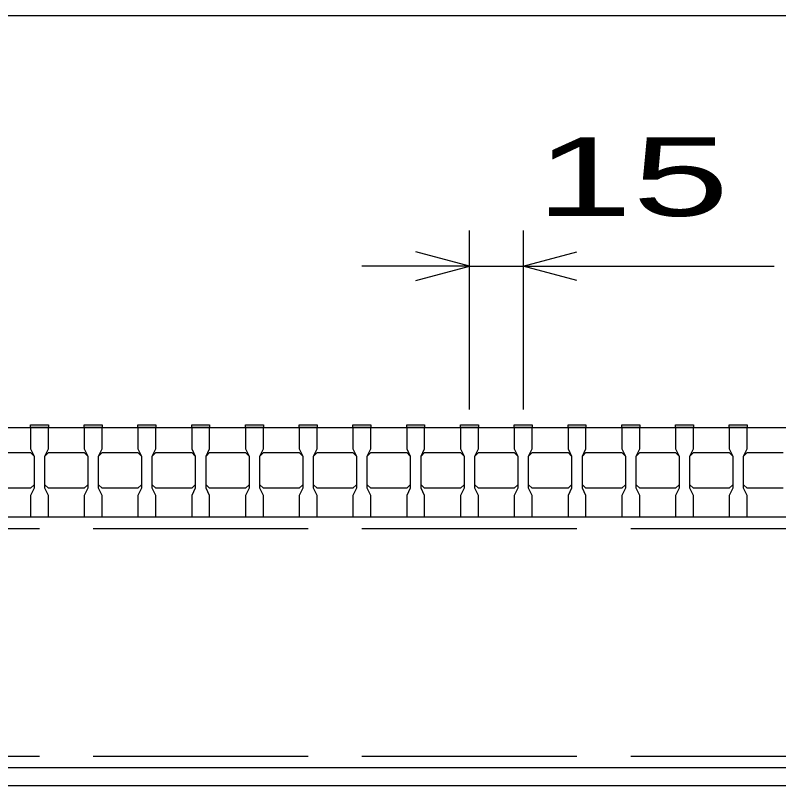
# Model space of a CAD drawing. Units: millimetres, scale not verified. Extents: x -1820 to 1736, y -1282 to 1048.
# Drawn here: x -1208.2 to -995.2, y -687.5 to -472.5 of the extents above; entities that cross this region are included whole.
import ezdxf
from ezdxf.enums import TextEntityAlignment as Align

# ---------------------------------------------------------------- set-up
doc = ezdxf.new("R2010")
doc.units = ezdxf.units.MM
doc.header["$LTSCALE"] = 10
doc.linetypes.add('DASHED', pattern=[7.5, 6, -1.5])
doc.layers.add('16', color=3, linetype='Continuous', lineweight=25)
doc.layers.add('22', color=4, linetype='Continuous', lineweight=25)
doc.styles.add('ベクトル', font='')
doc.styles.get('ベクトル').set_extended_font_data('ベクトル')

msp = doc.modelspace()

# ---------------------------------------------------------------- linework, layer by layer
at = {"layer": '16'}
for p, q in [((-1204, -587.5), (-1204, -586.8)), ((-1204, -586.8), (-1199, -586.8)), ((-1199, -586.8), (-1199, -587.5)), ((-1189, -587.5), (-1189, -586.8)), ((-1189, -586.8), (-1184, -586.8)), ((-1184, -586.8), (-1184, -587.5)), ((-1174, -587.5), (-1174, -586.8)), ((-1174, -586.8), (-1169, -586.8)), ((-1169, -586.8), (-1169, -587.5)), ((-1159, -587.5), (-1159, -586.8)), ((-1159, -586.8), (-1154, -586.8)), ((-1154, -586.8), (-1154, -587.5)), ((-1144, -587.5), (-1144, -586.8)), ((-1144, -586.8), (-1139, -586.8)), ((-1139, -586.8), (-1139, -587.5)), ((-1129, -587.5), (-1129, -586.8)), ((-1129, -586.8), (-1124, -586.8)), ((-1124, -586.8), (-1124, -587.5)), ((-1114, -587.5), (-1114, -586.8)), ((-1114, -586.8), (-1109, -586.8)), ((-1109, -586.8), (-1109, -587.5)), ((-1099, -587.5), (-1099, -586.8)), ((-1099, -586.8), (-1094, -586.8)), ((-1094, -586.8), (-1094, -587.5)), ((-1084, -587.5), (-1084, -586.8)), ((-1084, -586.8), (-1079, -586.8)), ((-1079, -586.8), (-1079, -587.5)), ((-1069, -587.5), (-1069, -586.8)), ((-1069, -586.8), (-1064, -586.8)), ((-1064, -586.8), (-1064, -587.5)), ((-1054, -587.5), (-1054, -586.8)), ((-1054, -586.8), (-1049, -586.8)), ((-1049, -586.8), (-1049, -587.5)), ((-1039, -587.5), (-1039, -586.8)), ((-1039, -586.8), (-1034, -586.8)), ((-1034, -586.8), (-1034, -587.5)), ((-1024, -587.5), (-1024, -586.8)), ((-1024, -586.8), (-1019, -586.8)), ((-1019, -586.8), (-1019, -587.5)), ((-1009, -587.5), (-1009, -586.8)), ((-1009, -586.8), (-1004, -586.8)), ((-1004, -586.8), (-1004, -587.5)), ((-1414, -587.5), (-419, -587.5)), ((-1204, -587.5), (-1204, -593.5)), ((-1199, -587.5), (-1204, -587.5)), ((-1199, -593.5), (-1199, -587.5)), ((-1189, -587.5), (-1189, -593.5)), ((-1184, -587.5), (-1189, -587.5)), ((-1184, -593.5), (-1184, -587.5)), ((-1174, -587.5), (-1174, -593.5)), ((-1169, -587.5), (-1174, -587.5)), ((-1169, -593.5), (-1169, -587.5)), ((-1159, -587.5), (-1159, -593.5)), ((-1154, -587.5), (-1159, -587.5)), ((-1154, -593.5), (-1154, -587.5)), ((-1144, -587.5), (-1144, -593.5)), ((-1139, -587.5), (-1144, -587.5)), ((-1139, -593.5), (-1139, -587.5)), ((-1129, -587.5), (-1129, -593.5)), ((-1124, -587.5), (-1129, -587.5)), ((-1124, -593.5), (-1124, -587.5)), ((-1114, -587.5), (-1114, -593.5)), ((-1109, -587.5), (-1114, -587.5)), ((-1109, -593.5), (-1109, -587.5)), ((-1099, -587.5), (-1099, -593.5)), ((-1094, -587.5), (-1099, -587.5)), ((-1094, -593.5), (-1094, -587.5)), ((-1084, -587.5), (-1084, -593.5)), ((-1079, -587.5), (-1084, -587.5)), ((-1079, -593.5), (-1079, -587.5)), ((-1069, -587.5), (-1069, -593.5)), ((-1064, -587.5), (-1069, -587.5)), ((-1064, -593.5), (-1064, -587.5)), ((-1054, -587.5), (-1054, -593.5)), ((-1049, -587.5), (-1054, -587.5)), ((-1049, -593.5), (-1049, -587.5)), ((-1039, -587.5), (-1039, -593.5)), ((-1034, -587.5), (-1039, -587.5)), ((-1034, -593.5), (-1034, -587.5)), ((-1024, -587.5), (-1024, -593.5)), ((-1019, -587.5), (-1024, -587.5)), ((-1019, -593.5), (-1019, -587.5)), ((-1009, -587.5), (-1009, -593.5)), ((-1004, -587.5), (-1009, -587.5)), ((-1004, -593.5), (-1004, -587.5)), ((-1214, -594.5), (-1204, -594.5)), ((-1204, -593.5), (-1203, -595.5)), ((-1204, -594.5), (-1203, -595.5)), ((-1203, -595.5), (-1203, -604.5)), ((-1200, -595.5), (-1199, -593.5)), ((-1200, -595.5), (-1199, -594.5)), ((-1200, -604.5), (-1200, -595.5)), ((-1199, -594.5), (-1189, -594.5)), ((-1189, -593.5), (-1188, -595.5)), ((-1189, -594.5), (-1188, -595.5)), ((-1188, -595.5), (-1188, -604.5)), ((-1185, -595.5), (-1184, -593.5)), ((-1185, -595.5), (-1184, -594.5)), ((-1185, -604.5), (-1185, -595.5)), ((-1184, -594.5), (-1174, -594.5)), ((-1174, -593.5), (-1173, -595.5)), ((-1174, -594.5), (-1173, -595.5)), ((-1173, -595.5), (-1173, -604.5)), ((-1170, -595.5), (-1169, -593.5)), ((-1170, -595.5), (-1169, -594.5)), ((-1170, -604.5), (-1170, -595.5)), ((-1169, -594.5), (-1159, -594.5)), ((-1159, -593.5), (-1158, -595.5)), ((-1159, -594.5), (-1158, -595.5)), ((-1158, -595.5), (-1158, -604.5)), ((-1155, -595.5), (-1154, -593.5)), ((-1155, -595.5), (-1154, -594.5)), ((-1155, -604.5), (-1155, -595.5)), ((-1154, -594.5), (-1144, -594.5)), ((-1144, -593.5), (-1143, -595.5)), ((-1144, -594.5), (-1143, -595.5)), ((-1143, -595.5), (-1143, -604.5)), ((-1140, -595.5), (-1139, -593.5)), ((-1140, -595.5), (-1139, -594.5)), ((-1140, -604.5), (-1140, -595.5)), ((-1139, -594.5), (-1129, -594.5)), ((-1129, -593.5), (-1128, -595.5)), ((-1129, -594.5), (-1128, -595.5)), ((-1128, -595.5), (-1128, -604.5)), ((-1125, -595.5), (-1124, -593.5)), ((-1125, -595.5), (-1124, -594.5)), ((-1125, -604.5), (-1125, -595.5)), ((-1124, -594.5), (-1114, -594.5)), ((-1114, -593.5), (-1113, -595.5)), ((-1114, -594.5), (-1113, -595.5)), ((-1113, -595.5), (-1113, -604.5)), ((-1110, -595.5), (-1109, -593.5)), ((-1110, -595.5), (-1109, -594.5)), ((-1110, -604.5), (-1110, -595.5)), ((-1109, -594.5), (-1099, -594.5)), ((-1099, -593.5), (-1098, -595.5)), ((-1099, -594.5), (-1098, -595.5)), ((-1098, -595.5), (-1098, -604.5)), ((-1095, -595.5), (-1094, -593.5)), ((-1095, -595.5), (-1094, -594.5)), ((-1095, -604.5), (-1095, -595.5)), ((-1094, -594.5), (-1084, -594.5)), ((-1084, -593.5), (-1083, -595.5)), ((-1084, -594.5), (-1083, -595.5)), ((-1083, -595.5), (-1083, -604.5)), ((-1080, -595.5), (-1079, -593.5)), ((-1080, -595.5), (-1079, -594.5)), ((-1080, -604.5), (-1080, -595.5)), ((-1079, -594.5), (-1069, -594.5)), ((-1069, -593.5), (-1068, -595.5)), ((-1069, -594.5), (-1068, -595.5)), ((-1068, -595.5), (-1068, -604.5)), ((-1065, -595.5), (-1064, -593.5)), ((-1065, -595.5), (-1064, -594.5)), ((-1065, -604.5), (-1065, -595.5)), ((-1064, -594.5), (-1054, -594.5)), ((-1054, -593.5), (-1053, -595.5)), ((-1054, -594.5), (-1053, -595.5)), ((-1053, -595.5), (-1053, -604.5)), ((-1050, -595.5), (-1049, -593.5)), ((-1050, -595.5), (-1049, -594.5)), ((-1050, -604.5), (-1050, -595.5)), ((-1049, -594.5), (-1039, -594.5)), ((-1039, -593.5), (-1038, -595.5)), ((-1039, -594.5), (-1038, -595.5)), ((-1038, -595.5), (-1038, -604.5)), ((-1035, -595.5), (-1034, -593.5)), ((-1035, -595.5), (-1034, -594.5)), ((-1035, -604.5), (-1035, -595.5)), ((-1034, -594.5), (-1024, -594.5)), ((-1024, -593.5), (-1023, -595.5)), ((-1024, -594.5), (-1023, -595.5)), ((-1023, -595.5), (-1023, -604.5)), ((-1020, -595.5), (-1019, -593.5)), ((-1020, -595.5), (-1019, -594.5)), ((-1020, -604.5), (-1020, -595.5)), ((-1019, -594.5), (-1009, -594.5)), ((-1009, -593.5), (-1008, -595.5)), ((-1009, -594.5), (-1008, -595.5)), ((-1008, -595.5), (-1008, -604.5)), ((-1005, -595.5), (-1004, -593.5)), ((-1005, -595.5), (-1004, -594.5)), ((-1005, -604.5), (-1005, -595.5)), ((-1004, -594.5), (-994, -594.5)), ((-1203, -603.5), (-1204, -604.5)), ((-1199, -604.5), (-1200, -603.5)), ((-1188, -603.5), (-1189, -604.5)), ((-1184, -604.5), (-1185, -603.5)), ((-1173, -603.5), (-1174, -604.5)), ((-1169, -604.5), (-1170, -603.5)), ((-1158, -603.5), (-1159, -604.5)), ((-1154, -604.5), (-1155, -603.5)), ((-1143, -603.5), (-1144, -604.5)), ((-1139, -604.5), (-1140, -603.5)), ((-1128, -603.5), (-1129, -604.5)), ((-1124, -604.5), (-1125, -603.5)), ((-1113, -603.5), (-1114, -604.5)), ((-1109, -604.5), (-1110, -603.5)), ((-1098, -603.5), (-1099, -604.5)), ((-1094, -604.5), (-1095, -603.5)), ((-1083, -603.5), (-1084, -604.5)), ((-1079, -604.5), (-1080, -603.5)), ((-1068, -603.5), (-1069, -604.5)), ((-1064, -604.5), (-1065, -603.5)), ((-1053, -603.5), (-1054, -604.5)), ((-1049, -604.5), (-1050, -603.5)), ((-1038, -603.5), (-1039, -604.5)), ((-1034, -604.5), (-1035, -603.5)), ((-1023, -603.5), (-1024, -604.5)), ((-1019, -604.5), (-1020, -603.5)), ((-1008, -603.5), (-1009, -604.5)), ((-1004, -604.5), (-1005, -603.5)), ((-1204, -604.5), (-1214, -604.5)), ((-1203, -604.5), (-1204, -606.5)), ((-1199, -606.5), (-1200, -604.5)), ((-1189, -604.5), (-1199, -604.5)), ((-1188, -604.5), (-1189, -606.5)), ((-1184, -606.5), (-1185, -604.5)), ((-1174, -604.5), (-1184, -604.5)), ((-1173, -604.5), (-1174, -606.5)), ((-1169, -606.5), (-1170, -604.5)), ((-1159, -604.5), (-1169, -604.5)), ((-1158, -604.5), (-1159, -606.5)), ((-1154, -606.5), (-1155, -604.5)), ((-1144, -604.5), (-1154, -604.5)), ((-1143, -604.5), (-1144, -606.5)), ((-1139, -606.5), (-1140, -604.5)), ((-1129, -604.5), (-1139, -604.5)), ((-1128, -604.5), (-1129, -606.5)), ((-1124, -606.5), (-1125, -604.5)), ((-1114, -604.5), (-1124, -604.5)), ((-1113, -604.5), (-1114, -606.5)), ((-1109, -606.5), (-1110, -604.5)), ((-1099, -604.5), (-1109, -604.5)), ((-1098, -604.5), (-1099, -606.5)), ((-1094, -606.5), (-1095, -604.5)), ((-1084, -604.5), (-1094, -604.5)), ((-1083, -604.5), (-1084, -606.5)), ((-1079, -606.5), (-1080, -604.5)), ((-1069, -604.5), (-1079, -604.5)), ((-1068, -604.5), (-1069, -606.5)), ((-1064, -606.5), (-1065, -604.5)), ((-1054, -604.5), (-1064, -604.5)), ((-1053, -604.5), (-1054, -606.5)), ((-1049, -606.5), (-1050, -604.5)), ((-1039, -604.5), (-1049, -604.5)), ((-1038, -604.5), (-1039, -606.5)), ((-1034, -606.5), (-1035, -604.5)), ((-1024, -604.5), (-1034, -604.5)), ((-1023, -604.5), (-1024, -606.5)), ((-1019, -606.5), (-1020, -604.5)), ((-1009, -604.5), (-1019, -604.5)), ((-1008, -604.5), (-1009, -606.5)), ((-1004, -606.5), (-1005, -604.5)), ((-994, -604.5), (-1004, -604.5)), ((-1204, -606.5), (-1204, -612.5)), ((-1199, -612.5), (-1199, -606.5)), ((-1189, -606.5), (-1189, -612.5)), ((-1184, -612.5), (-1184, -606.5)), ((-1174, -606.5), (-1174, -612.5)), ((-1169, -612.5), (-1169, -606.5)), ((-1159, -606.5), (-1159, -612.5)), ((-1154, -612.5), (-1154, -606.5)), ((-1144, -606.5), (-1144, -612.5)), ((-1139, -612.5), (-1139, -606.5)), ((-1129, -606.5), (-1129, -612.5)), ((-1124, -612.5), (-1124, -606.5)), ((-1114, -606.5), (-1114, -612.5)), ((-1109, -612.5), (-1109, -606.5)), ((-1099, -606.5), (-1099, -612.5)), ((-1094, -612.5), (-1094, -606.5)), ((-1084, -606.5), (-1084, -612.5)), ((-1079, -612.5), (-1079, -606.5)), ((-1069, -606.5), (-1069, -612.5)), ((-1064, -612.5), (-1064, -606.5)), ((-1054, -606.5), (-1054, -612.5)), ((-1049, -612.5), (-1049, -606.5)), ((-1039, -606.5), (-1039, -612.5)), ((-1034, -612.5), (-1034, -606.5)), ((-1024, -606.5), (-1024, -612.5)), ((-1019, -612.5), (-1019, -606.5)), ((-1009, -606.5), (-1009, -612.5)), ((-1004, -612.5), (-1004, -606.5)), ((-1414, -612.5), (-419, -612.5)), ((-1411.5, -612.5), (-421.5, -612.5)), ((-1204, -612.5), (-1199, -612.5)), ((-1189, -612.5), (-1184, -612.5)), ((-1174, -612.5), (-1169, -612.5)), ((-1159, -612.5), (-1154, -612.5)), ((-1144, -612.5), (-1139, -612.5)), ((-1129, -612.5), (-1124, -612.5)), ((-1114, -612.5), (-1109, -612.5)), ((-1099, -612.5), (-1094, -612.5)), ((-1084, -612.5), (-1079, -612.5)), ((-1069, -612.5), (-1064, -612.5)), ((-1054, -612.5), (-1049, -612.5)), ((-1039, -612.5), (-1034, -612.5)), ((-1024, -612.5), (-1019, -612.5)), ((-1009, -612.5), (-1004, -612.5)), ((-421.5, -682.5), (-1411.5, -682.5)), ((-421.5, -682.5), (-1411.5, -682.5)), ((-1411.5, -687.5), (-421.5, -687.5))]:
    msp.add_line(p, q, dxfattribs=at)
at = {"layer": '16', "linetype": 'DASHED'}
for p, q in [((-1411.5, -615.7), (-421.5, -615.7)), ((-1411.5, -679.3), (-421.5, -679.3))]:
    msp.add_line(p, q, dxfattribs=at)
at = {"layer": '22'}
for p, q in [((-1414, -472.5), (-419, -472.5)), ((-1081.5, -582.5), (-1081.5, -532.5)), ((-1066.5, -532.5), (-1066.5, -582.5)), ((-1081.5, -542.5), (-1096.5, -538.5)), ((-1066.5, -542.5), (-1051.5, -538.5)), ((-1081.5, -542.5), (-1111.5, -542.5)), ((-1096.5, -546.5), (-1081.5, -542.5)), ((-1081.5, -542.5), (-1066.5, -542.5)), ((-1051.5, -546.5), (-1066.5, -542.5)), ((-1066.5, -542.5), (-996.5, -542.5))]:
    msp.add_line(p, q, dxfattribs=at)

# ---------------------------------------------------------------- texts
at = {"layer": '22', "color": 2, "style": 'ベクトル', "width": 1.65}
msp.add_text(' 15 ', height=21.99, dxfattribs=at).set_placement((-1076.5, -517.5), align=Align.MIDDLE_LEFT)

doc.saveas('drawing.dxf')
